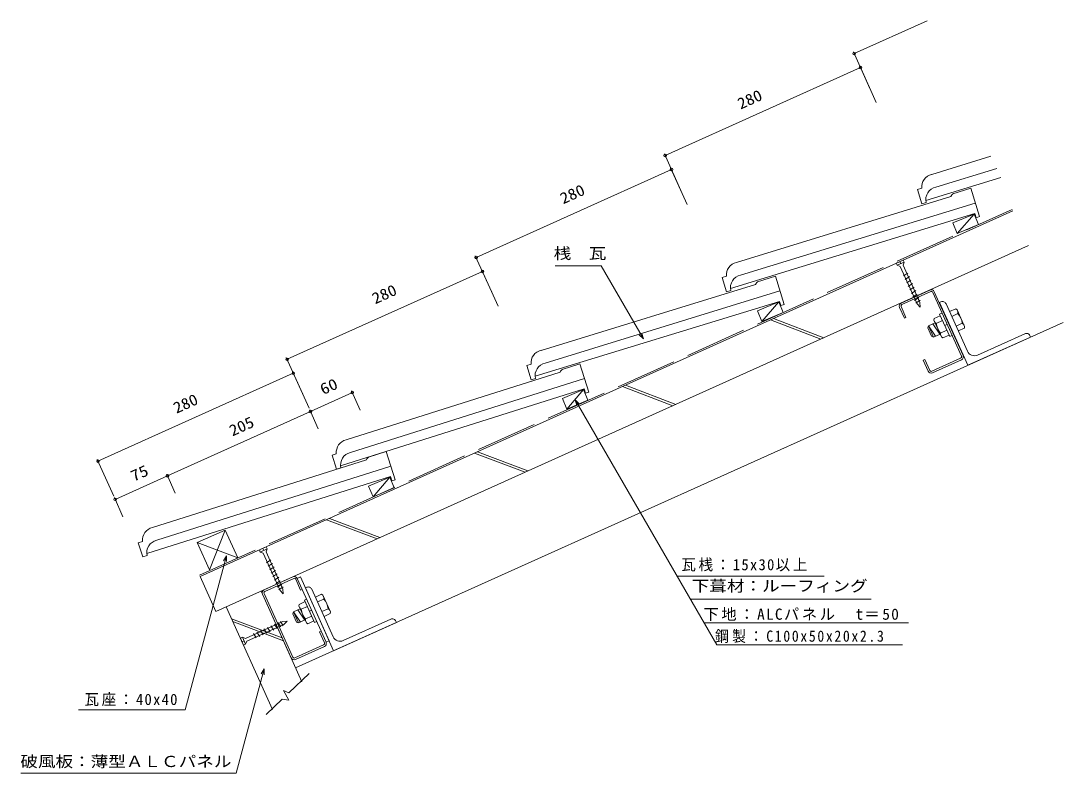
# Model space of a CAD drawing. Units: millimetres, scale not verified. Extents: x -681 to 681, y -492 to 492.
import ezdxf
from ezdxf.enums import TextEntityAlignment as Align

# ---------------------------------------------------------------- set-up
doc = ezdxf.new("R2010")
doc.units = ezdxf.units.MM
doc.header["$LTSCALE"] = 10
doc.linetypes.add('USER2', pattern=[10, 8, -2])
for name, color, linetype, lineweight in [('0-0_1', 7, 'Continuous', 18), ('0-1_2', 7, 'Continuous', 18), ('0-2_3', 7, 'Continuous', 18), ('0-3_4', 7, 'Continuous', 18), ('0-4_6', 7, 'Continuous', 18)]:
    doc.layers.add(name, color=color, linetype=linetype, lineweight=lineweight)
doc.styles.add('ＭＳ ゴシック', font='')
doc.styles.get('ＭＳ ゴシック').set_extended_font_data('MS Gothic')

msp = doc.modelspace()

# ---------------------------------------------------------------- linework, layer by layer
at = {"layer": '0-0_1'}
for p, q in [((408.07, 448.66), (503.34, 491.54)), ((407.05, 450.94), (428.59, 403.07)), ((160.94, 315.52), (416.28, 430.43)), ((415.25, 432.7), (436.8, 384.83)), ((159.92, 317.8), (181.46, 269.93)), ((-86.19, 182.38), (169.15, 297.28)), ((168.12, 299.56), (189.67, 251.69)), ((564.68, 239.11), (542.81, 213.68)), ((-87.22, 184.66), (-65.67, 136.79)), ((472.21, 178.93), (463.09, 174.82)), ((472.21, 178.93), (473.44, 176.19)), ((-333.32, 49.24), (-77.98, 164.14)), ((-79.01, 166.42), (-57.46, 118.55)), ((463.09, 174.82), (464.32, 172.09)), ((473.44, 176.19), (464.32, 172.09)), ((464.32, 172.09), (468.28, 170.58)), ((467.65, 176.87), (468.88, 174.14)), ((468.28, 170.58), (490.2, 121.88)), ((473.44, 176.19), (471.93, 172.22)), ((471.93, 172.22), (493.84, 123.53)), ((472.53, 158.13), (478.16, 161.82)), ((474.58, 153.57), (480.21, 157.26)), ((476.64, 149.01), (482.26, 152.7)), ((507.08, 139.79), (469.33, 122.8)), ((508.03, 137.69), (470.27, 120.7)), ((478.69, 144.45), (484.32, 148.14)), ((480.74, 139.89), (486.37, 143.58)), ((482.79, 135.33), (488.42, 139.02)), ((548.18, 53.34), (510.67, 136.69)), ((512.77, 137.63), (550.28, 54.28)), ((309.36, 124.17), (287.49, 98.74)), ((484.84, 130.77), (490.47, 134.46)), ((486.9, 126.21), (492.52, 129.9)), ((488.43, 122.8), (494.06, 126.49)), ((494.32, 117.6), (493.84, 123.53)), ((521.44, 124.32), (519.62, 123.5)), ((556.55, 41.43), (519.62, 123.5)), ((473.62, 102.8), (467.17, 117.12)), ((475.71, 103.74), (469.27, 118.06)), ((494.32, 117.6), (490.2, 121.88)), ((522.47, 109.43), (519.73, 108.2)), ((528.05, 121.81), (555.96, 59.8)), ((540.77, 115.31), (532.63, 111.65)), ((543.61, 109), (535.47, 105.33)), ((542.51, 114.06), (540.77, 115.31)), ((542.51, 114.06), (552.36, 92.17)), ((475.71, 103.74), (473.62, 102.8)), ((513.9, 96.8), (505.24, 92.9)), ((510.79, 95.4), (519.93, 81.97)), ((512.26, 100.45), (512.47, 102.58)), ((522.1, 78.56), (512.26, 100.45)), ((512.47, 102.58), (520.61, 106.25)), ((515.31, 96.26), (523.46, 99.93)), ((532.86, 79.02), (519.73, 108.2)), ((549.3, 96.36), (541.15, 92.7)), ((505.24, 92.9), (504.23, 90.26)), ((504.23, 90.26), (509.16, 79.32)), ((505.24, 92.9), (514.37, 79.47)), ((505.24, 92.9), (511.8, 78.31)), ((520.46, 82.21), (511.8, 78.31)), ((521, 83.63), (529.14, 87.29)), ((529.04, 94.84), (526.3, 93.61)), ((552.14, 90.04), (544, 86.38)), ((552.36, 92.17), (552.14, 90.04)), ((631.19, 82.69), (569.18, 54.79)), ((509.16, 79.32), (511.8, 78.31)), ((522.1, 78.56), (523.84, 77.31)), ((523.84, 77.31), (531.98, 80.97)), ((535.6, 80.25), (532.86, 79.02)), ((-334.35, 51.52), (-312.8, 3.65)), ((500.34, 49.03), (498.24, 48.08)), ((504.68, 33.77), (498.24, 48.08)), ((506.78, 34.71), (500.34, 49.03)), ((547.18, 50.7), (509.42, 33.71)), ((548.12, 48.6), (510.37, 31.61)), ((-580.45, -83.9), (-325.11, 31)), ((-326.14, 33.28), (-304.59, -14.59)), ((-302.69, -18.84), (-247.97, 5.79)), ((-249, 8.07), (-237.71, -17.01)), ((54.14, 9.79), (32.48, -15.83)), ((43.37, -3.66), (228.31, -323.99)), ((-489.63, -102.96), (-302.69, -18.84)), ((-303.71, -16.56), (-292.43, -41.63)), ((-581.48, -81.62), (-559.93, -129.49)), ((-558.02, -133.74), (-489.63, -102.96)), ((-490.65, -100.68), (-479.37, -125.76)), ((-199.1, -104.79), (-220.76, -130.4)), ((-559.05, -131.46), (-547.76, -156.54)), ((-414.1, -173.85), (-450.58, -190.27)), ((-414.1, -173.85), (-434.57, -225.83)), ((-414.1, -173.85), (-397.69, -210.33)), ((-434.57, -225.83), (-450.58, -190.27)), ((-397.69, -210.33), (-450.58, -190.27)), ((-360.39, -195.74), (-369.51, -199.84)), ((-369.51, -199.84), (-368.28, -202.58)), ((-359.16, -198.48), (-368.28, -202.58)), ((-368.28, -202.58), (-364.31, -204.09)), ((-364.95, -197.79), (-363.72, -200.53)), ((-364.31, -204.09), (-342.4, -252.78)), ((-359.16, -198.48), (-360.66, -202.44)), ((-360.66, -202.44), (-338.75, -251.14)), ((-360.39, -195.74), (-359.16, -198.48)), ((-360.06, -216.54), (-354.43, -212.85)), ((-358.01, -221.1), (-352.38, -217.41)), ((-355.96, -225.66), (-350.33, -221.97)), ((-353.91, -230.22), (-348.28, -226.53)), ((-351.85, -234.78), (-346.23, -231.09)), ((-349.8, -239.34), (-344.17, -235.65)), ((-347.75, -243.9), (-342.12, -240.21)), ((-345.7, -248.46), (-340.07, -244.77)), ((176.2, -234.04), (368.59, -234.04)), ((-344.16, -251.87), (-338.53, -248.18)), ((-338.27, -257.07), (-342.4, -252.78)), ((-338.27, -257.07), (-338.75, -251.14)), ((-307.5, -248.7), (-309.32, -249.52)), ((-272.39, -331.59), (-309.32, -249.52)), ((-300.88, -251.21), (-272.98, -313.22)), ((-288.17, -257.71), (-296.31, -261.37)), ((-286.43, -258.96), (-288.17, -257.71)), ((-317.89, -273.11), (-317.68, -270.98)), ((-317.68, -270.98), (-309.54, -267.32)), ((-307.68, -264.13), (-310.41, -265.37)), ((-297.28, -294.55), (-310.41, -265.37)), ((-285.33, -264.02), (-293.47, -267.69)), ((-286.43, -258.96), (-276.58, -280.85)), ((193.87, -264.02), (430, -264.02)), ((-325.92, -283.31), (-320.99, -294.25)), ((-324.91, -280.66), (-315.78, -294.09)), ((-324.91, -280.66), (-318.35, -295.25)), ((-319.36, -278.16), (-310.22, -291.6)), ((-308.05, -295), (-317.89, -273.11)), ((-314.83, -277.3), (-306.69, -273.64)), ((-301.11, -278.73), (-303.85, -279.96)), ((-279.64, -276.66), (-287.78, -280.32)), ((-276.8, -282.98), (-284.94, -286.64)), ((-276.58, -280.85), (-276.8, -282.98)), ((-387.66, -315.48), (-338.96, -293.56)), ((-386.01, -319.12), (-337.32, -297.21)), ((-350.76, -304.62), (-354.45, -298.99)), ((-346.2, -302.56), (-349.89, -296.94)), ((-341.64, -300.51), (-345.33, -294.88)), ((-338.23, -298.98), (-341.92, -293.35)), ((-333.03, -293.09), (-338.96, -293.56)), ((-333.03, -293.09), (-337.32, -297.21)), ((-320.99, -294.25), (-318.35, -295.25)), ((-309.69, -291.36), (-318.35, -295.25)), ((-309.15, -289.94), (-301.01, -286.27)), ((-308.05, -295), (-306.31, -296.25)), ((-306.31, -296.25), (-298.16, -292.59)), ((-294.55, -293.32), (-297.28, -294.55)), ((-197.75, -290.33), (-259.76, -318.23)), ((211.52, -294.92), (478.83, -294.92)), ((-373.56, -314.88), (-377.25, -309.25)), ((-369, -312.82), (-372.69, -307.2)), ((-364.44, -310.77), (-368.13, -305.14)), ((-359.88, -308.72), (-363.57, -303.09)), ((-355.32, -306.67), (-359.01, -301.04)), ((-394.36, -315.2), (-391.62, -313.97)), ((-394.36, -315.2), (-390.25, -324.32)), ((-392.31, -319.76), (-389.57, -318.53)), ((-391.62, -313.97), (-387.52, -323.09)), ((-391.62, -313.97), (-387.66, -315.48)), ((-390.25, -324.32), (-387.52, -323.09)), ((-387.52, -323.09), (-386.01, -319.12)), ((228.31, -323.99), (471.27, -323.99)), ((-304.44, -361.38), (-330.87, -386.64)), ((-339.64, -395.01), (-360.58, -415.02)), ((-339.68, -395.06), (-330.89, -396.31)), ((-330.89, -396.31), (-338.12, -383.59)), ((-338.12, -383.59), (-330.87, -386.64))]:
    msp.add_line(p, q, dxfattribs=at)
at = {"layer": '0-0_1', "color": 4}
for p, q in [((509.29, 290.87), (586.59, 314.59)), ((501.62, 256.91), (599.85, 287.04)), ((514.69, 274.23), (594.26, 298.64)), ((490.63, 271.13), (496.25, 272.85)), ((560.42, 272.75), (536.98, 265.56)), ((560.42, 272.75), (571.79, 235.71)), ((253.97, 175.93), (534.54, 262.01)), ((490.62, 271.16), (496.35, 252.49)), ((259.38, 159.28), (566.34, 253.46)), ((501.97, 254.21), (496.35, 252.49)), ((246.3, 141.96), (565.62, 239.93)), ((567.34, 234.34), (565.62, 239.93)), ((567.34, 234.34), (571.79, 235.71)), ((235.3, 156.21), (241.03, 137.54)), ((235.31, 156.18), (240.93, 157.91)), ((305.1, 157.81), (281.66, 150.62)), ((305.1, 157.81), (316.47, 120.76)), ((-1.35, 60.98), (279.22, 147.06)), ((4.06, 44.34), (311.02, 138.52)), ((246.65, 139.26), (241.03, 137.54)), ((-9.02, 27.02), (310.3, 124.99)), ((312.02, 119.4), (310.3, 124.99)), ((312.02, 119.4), (316.47, 120.76)), ((-20.01, 41.27), (-14.29, 22.6)), ((-20, 41.24), (-14.39, 42.96)), ((49.6, 43.39), (26.22, 36)), ((49.6, 43.39), (61.28, 6.44)), ((-256.03, -55.97), (23.81, 32.43)), ((-250.49, -72.57), (55.68, 24.15)), ((-8.67, 24.32), (-14.29, 22.6)), ((-263.42, -90), (55.08, 10.61)), ((56.84, 5.04), (55.08, 10.61)), ((56.84, 5.04), (61.28, 6.44)), ((-274.53, -75.87), (-268.92, -74.1)), ((-274.53, -75.84), (-268.65, -94.47)), ((-203.64, -71.18), (-227.02, -78.57)), ((-203.64, -71.18), (-191.96, -108.13)), ((-509.28, -170.54), (-229.43, -82.14)), ((-503.73, -187.14), (-197.56, -90.42)), ((-263.05, -92.7), (-268.65, -94.47)), ((-516.66, -204.57), (-198.16, -103.96)), ((-196.4, -109.54), (-198.16, -103.96)), ((-196.4, -109.54), (-191.96, -108.13)), ((-527.78, -190.41), (-521.89, -209.04)), ((-527.77, -190.44), (-522.16, -188.67)), ((-516.29, -207.27), (-521.89, -209.04))]:
    msp.add_line(p, q, dxfattribs=at)
at = {"layer": '0-0_1'}
for points in [[(542.81, 213.68), (570.47, 225.28), (564.68, 239.11), (537.01, 227.52)], [(287.49, 98.74), (315.16, 110.33), (309.36, 124.17), (281.69, 112.57)], [(32.48, -15.83), (60.05, -4), (54.14, 9.79), (26.57, -2.04)], [(-220.76, -130.4), (-193.19, -118.57), (-199.1, -104.79), (-226.67, -116.61)]]:
    msp.add_lwpolyline(points, close=True, dxfattribs=at)
for points in [[(132.42, 75.89), (77.26, 171.43), (36.76, 171.43)], [(130.48, 83.14), (132.42, 75.89), (127.12, 81.19)], [(637.8, 80.18), (638.62, 78.36), (556.55, 41.43)], [(45.31, -10.91), (43.37, -3.66), (48.67, -8.97)], [(-412.61, -207.63), (-466.47, -408.61), (-605.97, -408.61)], [(-416.36, -214.12), (-412.61, -207.63), (-412.61, -215.13)], [(-316.25, -276.77), (-324.91, -280.66), (-325.92, -283.31)], [(-191.14, -292.84), (-190.31, -294.66), (-272.39, -331.59)], [(-363.33, -355.38), (-399.81, -491.54), (-681.16, -491.54)], [(-367.08, -361.87), (-363.33, -355.38), (-363.33, -362.88)]]:
    msp.add_lwpolyline(points, dxfattribs=at)
for centre in [(408.07, 448.66), (416.28, 430.43), (160.94, 315.52), (169.15, 297.28), (-86.19, 182.38), (-77.98, 164.14), (-333.32, 49.24), (-325.11, 31), (-247.97, 5.79), (-302.69, -18.84), (-302.69, -18.84), (-580.45, -83.9), (-489.63, -102.96), (-489.63, -102.96), (-558.02, -133.74)]:
    msp.add_circle(centre, 1.7, dxfattribs=at)
at = {"layer": '0-0_1', "color": 4}
for centre, radius, start, end in [((513.05, 274.43), 16.87, 102.88245, 185.35433), ((518.46, 257.78), 16.87, 102.88245, 192.21985), ((540.16, 260.48), 5.82, 113.22724, 164.79898), ((257.73, 159.48), 16.87, 102.88245, 185.35433), ((263.14, 142.83), 16.87, 102.88245, 192.21985), ((284.84, 145.54), 5.82, 113.22724, 164.79898), ((2.41, 44.54), 16.87, 102.88245, 185.35433), ((7.82, 27.89), 16.87, 102.88245, 192.21985), ((29.44, 30.95), 5.82, 113.70194, 165.27368), ((-252.14, -72.39), 16.87, 103.35715, 185.82904), ((-246.59, -88.99), 16.87, 103.35715, 192.69455), ((-223.8, -83.62), 5.82, 113.70194, 165.27368), ((-505.38, -186.96), 16.87, 103.35715, 185.82904), ((-499.83, -203.56), 16.87, 103.35715, 192.69455)]:
    msp.add_arc(centre, radius, start, end, dxfattribs=at)
at = {"layer": '0-0_1'}
for centre, radius, start, end in [((508.85, 135.87), 4.3, 24.22776, 114.22777), ((508.85, 135.87), 2, 24.22776, 114.22777), ((471.09, 118.88), 4.3, 114.22777, 204.22776), ((523.49, 119.76), 5, 24.22495, 114.2356), ((471.09, 118.88), 2, 114.22777, 204.22776), ((537.56, 110.08), 6.15, 349.89966, 23.90192), ((526.51, 93.71), 22.94, 6.65164, 41.80841), ((518.52, 101.51), 6.15, 204.58611, 238.59338), ((538.06, 98.9), 22.9, 186.62355, 221.83907), ((546.09, 91.11), 6.15, 24.56293, 58.57767), ((527.06, 82.55), 6.16, 169.90004, 203.85469), ((633.24, 78.13), 5, 24.22495, 114.2356), ((565.08, 63.91), 10, 204.2319, 294.21913), ((546.36, 52.52), 2, 294.22776, 24.22776), ((546.36, 52.52), 4.3, 294.22776, 24.22776), ((508.6, 35.53), 4.3, 204.22776, 294.22776), ((508.6, 35.53), 2, 204.22776, 294.22776), ((-305.44, -253.26), 5, 24.22468, 114.23532), ((-291.38, -262.95), 6.15, 349.89939, 23.90165), ((-302.42, -279.31), 22.94, 6.65137, 41.80814), ((-311.63, -272.05), 6.15, 204.58584, 238.59311), ((-292.09, -274.66), 22.9, 186.62328, 221.8388), ((-282.85, -281.91), 6.15, 24.56266, 58.5774), ((-303.09, -291.02), 6.16, 169.89976, 203.85442), ((-195.69, -294.89), 5, 24.22468, 114.23532), ((-263.86, -309.11), 10, 204.23163, 294.21886)]:
    msp.add_arc(centre, radius, start, end, dxfattribs=at)
at = {"layer": '0-1_2'}
for p, q in [((-363.31, -251.88), (-325.55, -234.89)), ((-362.36, -253.98), (-324.61, -236.99)), ((-315.52, -252.31), (-321.96, -237.99)), ((-319.87, -237.05), (-315.76, -235.2)), ((-313.42, -251.37), (-319.87, -237.05)), ((-319.87, -237.05), (-282.36, -320.4)), ((-315.76, -235.2), (-278.26, -318.55)), ((-365.46, -257.57), (-327.96, -340.92)), ((-325.86, -339.98), (-363.37, -256.63)), ((-315.52, -252.31), (-313.42, -251.37)), ((-290.9, -307.03), (-288.8, -306.08)), ((-284.46, -321.34), (-290.9, -307.03)), ((-282.36, -320.4), (-288.8, -306.08)), ((-323.21, -340.98), (-285.46, -323.99)), ((-322.27, -343.08), (-284.52, -326.09)), ((-278.26, -318.55), (-282.36, -320.4))]:
    msp.add_line(p, q, dxfattribs=at)
for centre, radius, start, end in [((-323.79, -238.82), 4.3, 24.22761, 114.2276), ((-323.79, -238.82), 2, 24.22761, 114.2276), ((-361.54, -255.8), 4.3, 114.2276, 204.22761), ((-361.54, -255.8), 2, 114.2276, 204.22761), ((-286.28, -322.17), 2, 294.22761, 24.22761), ((-286.28, -322.17), 4.3, 294.22761, 24.22761), ((-324.03, -339.15), 2, 204.22761, 294.22761), ((-324.03, -339.15), 4.3, 204.22761, 294.22761)]:
    msp.add_arc(centre, radius, start, end, dxfattribs=at)
at = {"layer": '0-2_3', "linetype": 'USER2'}
msp.add_line((-447.84, -232.9), (614.68, 245.23), dxfattribs=at)
at = {"layer": '0-2_3'}
for p, q in [((36.76, 171.43), (16.98, 171.43)), ((-322.09, -353.96), (681.16, 97.5))]:
    msp.add_line(p, q, dxfattribs=at)
at = {"layer": '0-3_4'}
msp.add_line((-447.02, -234.73), (-426.5, -280.32), dxfattribs=at)
at = {"layer": '0-4_6'}
for p, q in [((-447.02, -234.73), (615.5, 243.41)), ((-426.5, -280.32), (636.02, 197.81)), ((364.63, 75.69), (298.51, 100.76)), ((368.5, 77.43), (302.38, 102.5)), ((171.18, -11.37), (105.07, 13.71)), ((175.05, -9.62), (108.93, 15.45)), ((-22.27, -98.42), (-88.38, -73.34)), ((-18.4, -96.68), (-84.51, -71.6)), ((-215.72, -185.47), (-281.83, -160.39)), ((-211.85, -183.73), (-277.96, -158.65)), ((-447.02, -234.73), (-426.5, -280.32)), ((-367.23, -253.65), (-313.88, -372.2)), ((-412.82, -274.17), (-352.5, -408.22)), ((-339.72, -314.77), (-405.84, -289.69)), ((-337.98, -318.64), (-404.1, -293.56))]:
    msp.add_line(p, q, dxfattribs=at)

# ---------------------------------------------------------------- texts
at = {"layer": '0-0_1', "style": 'ＭＳ ゴシック', "width": 1.1}
msp.add_text('280', height=14.66, rotation=24.228, dxfattribs=at).set_placement((261.3, 371.53), align=Align.BOTTOM_LEFT)
at = {"layer": '0-0_1', "char_height": 14.66, "attachment_point": 7, "style": 'ＭＳ ゴシック'}
for s, insert in [('\\T1.17;下地：ALCパネル\u3000t＝50', (210.91, -292.68)), ('\\T1.18;\\W0.95;\u3000瓦座：40x40\u3000', (-620.45, -404.01))]:
    msp.add_mtext(s, dxfattribs=dict(at, insert=insert))
at = {"layer": '0-2_3', "style": 'ＭＳ ゴシック'}
for s, width, p in [('280', 1.1, (29.42, 247.74)), ('280', 1.1, (-216.41, 116.98)), ('60', 1.15, (-284.4, -1.57)), ('280', 1.1, (-476.18, -25.98)), ('205', 1.1, (-402.96, -55.62)), ('75', 1.15, (-531.97, -114.9))]:
    msp.add_text(s, height=14.66, rotation=24.228, dxfattribs=dict(at, width=width)).set_placement(p, align=Align.BOTTOM_LEFT)
at = {"layer": '0-2_3', "style": 'ＭＳ ゴシック', "width": 1.15}
for s, p in [('桟\u3000瓦', (15.19, 175.97)), ('下葺材：ルーフィング', (195.64, -258.57)), ('破風板：薄型ＡＬＣパネル\u3000', (-681.91, -487.99))]:
    msp.add_text(s, height=14.66, dxfattribs=at).set_placement(p, align=Align.BOTTOM_LEFT)
at = {"layer": '0-2_3', "char_height": 14.66, "attachment_point": 7, "style": 'ＭＳ ゴシック'}
for s, insert in [('\\T1.18;\\W0.95;瓦桟：15x30以上', (182.18, -228.04)), ('\\T1.24;\\W0.9;鋼製：C100x50x20x2.3', (226.17, -321.41))]:
    msp.add_mtext(s, dxfattribs=dict(at, insert=insert))

doc.saveas('drawing.dxf')
